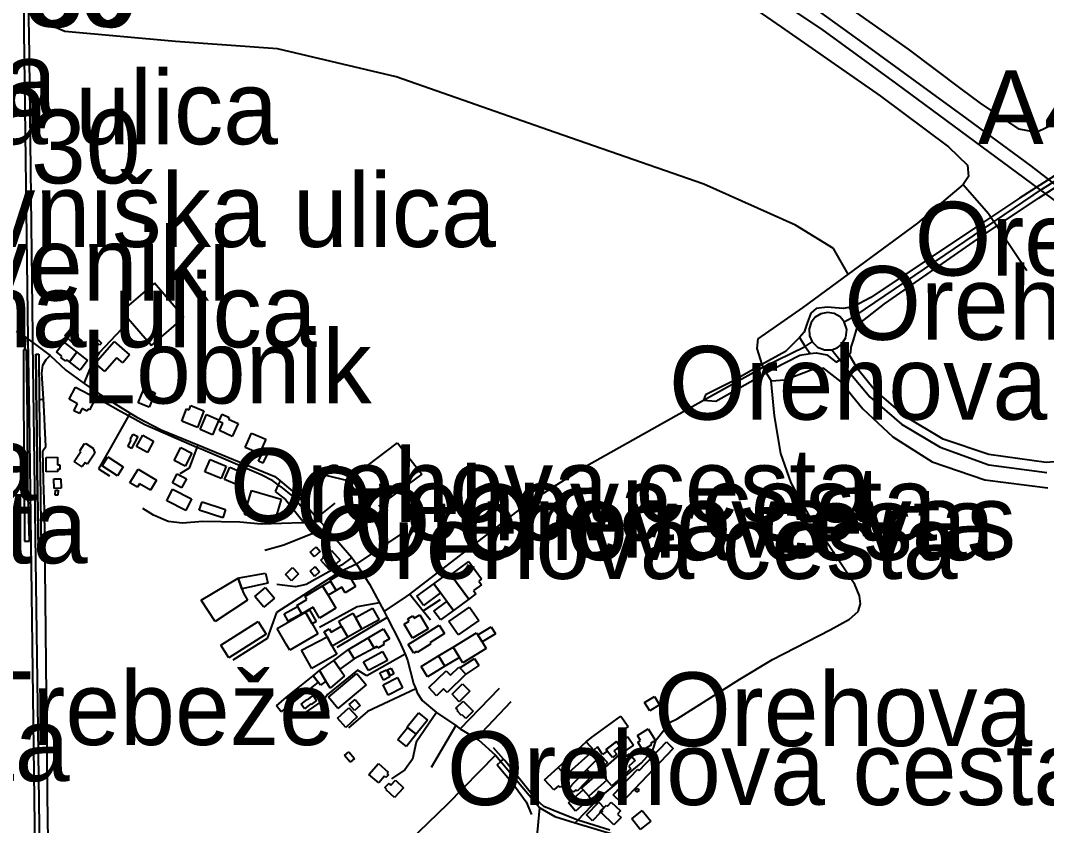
# Model space of a CAD drawing. Extents: x -8864 to 13231, y -7697 to 8949.
# Drawn here: x -1743 to -880, y -1114 to -437 of the extents above; entities that cross this region are included whole.
import ezdxf

# ---------------------------------------------------------------- set-up
doc = ezdxf.new("R2010")
doc.units = 0
for name, color, linetype in [('OSM_BUILDING_BAKEHOUSE', 9, 'CONTINUOUS'), ('OSM_BUILDING_FARM', 9, 'CONTINUOUS'), ('OSM_BUILDING_FARM_AUXILIARY', 9, 'CONTINUOUS'), ('OSM_BUILDING_GARAGE', 9, 'CONTINUOUS'), ('OSM_BUILDING_HOUSE', 9, 'CONTINUOUS'), ('OSM_BUILDING_YES', 9, 'CONTINUOUS'), ('OSM_HIGHWAY_CYCLEWAY', 8, 'CONTINUOUS'), ('OSM_HIGHWAY_FOOTWAY', 8, 'CONTINUOUS'), ('OSM_HIGHWAY_MOTORWAY', 8, 'CONTINUOUS'), ('OSM_HIGHWAY_MOTORWAY_LINK', 8, 'CONTINUOUS'), ('OSM_HIGHWAY_PATH', 8, 'CONTINUOUS'), ('OSM_HIGHWAY_RESIDENTIAL', 8, 'CONTINUOUS'), ('OSM_HIGHWAY_SECONDARY', 8, 'CONTINUOUS'), ('OSM_HIGHWAY_SERVICE', 8, 'CONTINUOUS'), ('OSM_HIGHWAY_TERTIARY', 8, 'CONTINUOUS'), ('OSM_HIGHWAY_TRACK', 8, 'CONTINUOUS'), ('OSM_HIGHWAY_UNCLASSIFIED', 8, 'CONTINUOUS'), ('OSM_LABELS', 8, 'CONTINUOUS'), ('OSM_LEISURE_PITCH', 3, 'CONTINUOUS'), ('OSM_RAILWAY_PLATFORM', 5, 'CONTINUOUS'), ('OSM_RAILWAY_PLATFORM_EDGE', 5, 'CONTINUOUS'), ('OSM_RAILWAY_RAIL', 5, 'CONTINUOUS')]:
    doc.layers.add(name, color=color, linetype=linetype)

msp = doc.modelspace()

# ---------------------------------------------------------------- linework, layer by layer
at = {"layer": 'OSM_BUILDING_BAKEHOUSE'}
for p, q in [((-1426.041504, -1041.674073), (-1417.833234, -1031.488618)), ((-1417.833234, -1031.488618), (-1410.5438, -1037.35971)), ((-1418.759727, -1047.556284), (-1426.041504, -1041.674073)), ((-1410.5438, -1037.35971), (-1418.759727, -1047.556284))]:
    msp.add_line(p, q, dxfattribs=at)
at = {"layer": 'OSM_BUILDING_FARM'}
for p, q in [((-1483.070607, -907.60635), (-1469.510116, -899.48912)), ((-1469.510116, -899.48912), (-1461.477955, -912.932587)), ((-1546.301854, -921.427879), (-1537.389143, -913.777668)), ((-1537.389143, -913.777668), (-1529.847029, -922.617665)), ((-1482.55759, -908.462551), (-1483.070607, -907.60635)), ((-1477.932781, -916.190598), (-1482.55759, -908.462551)), ((-1473.00935, -913.432964), (-1477.856211, -916.324032)), ((-1470.191586, -918.136509), (-1473.00935, -913.432964)), ((-1461.477955, -912.932587), (-1470.191586, -918.136509)), ((-1538.767397, -930.267876), (-1546.301854, -921.427879)), ((-1529.847029, -922.617665), (-1538.767397, -930.267876)), ((-1477.856211, -916.324032), (-1477.932781, -916.190598)), ((-1461.753606, -939.085633), (-1447.213023, -931.190794)), ((-1447.213023, -931.190794), (-1441.654063, -941.009306)), ((-1456.232932, -948.759592), (-1461.753606, -939.085633)), ((-1441.654063, -941.009306), (-1456.232932, -948.759592))]:
    msp.add_line(p, q, dxfattribs=at)
at = {"layer": 'OSM_BUILDING_FARM_AUXILIARY'}
for p, q in [((-1591.569853, -924.441262), (-1560.398334, -905.827231)), ((-1560.398334, -905.827231), (-1557.343203, -914.967454)), ((-1557.343203, -914.967454), (-1555.888379, -918.581289)), ((-1555.888379, -918.581289), (-1552.534627, -924.463501)), ((-1579.808749, -942.254689), (-1591.569853, -924.441262)), ((-1552.534627, -924.463501), (-1579.808749, -942.254689)), ((-1383.024654, -942.343645), (-1365.605051, -930.278995)), ((-1365.605051, -930.278995), (-1357.856198, -941.554161)), ((-1375.283459, -953.607691), (-1383.024654, -942.343645)), ((-1357.856198, -941.554161), (-1375.283459, -953.607691)), ((-1358.744407, -953.641049), (-1347.557575, -946.8248)), ((-1347.557575, -946.8248), (-1343.951143, -952.75149)), ((-1507.067547, -966.484063), (-1485.58975, -955.175539)), ((-1485.58975, -955.175539), (-1481.141051, -963.04814)), ((-1379.510106, -963.882102), (-1359.816382, -951.88417)), ((-1359.816382, -951.88417), (-1358.744407, -953.641049)), ((-1358.744407, -953.641049), (-1354.961864, -959.456544)), ((-1354.961864, -959.456544), (-1358.744407, -953.641049)), ((-1343.951143, -952.75149), (-1354.961864, -959.456544)), ((-1498.315632, -981.951278), (-1507.067547, -966.484063)), ((-1481.141051, -963.04814), (-1477.30491, -969.975584)), ((-1391.860796, -971.398879), (-1379.510106, -963.882102)), ((-1379.510106, -963.882102), (-1374.196169, -972.599784)), ((-1374.196169, -972.599784), (-1379.510106, -963.882102)), ((-1351.56217, -965.038529), (-1371.424347, -977.147657)), ((-1354.961864, -959.456544), (-1351.56217, -965.038529)), ((-1477.30491, -969.975584), (-1498.315632, -981.951278)), ((-1406.263554, -980.183278), (-1391.860796, -971.398879)), ((-1391.860796, -971.398879), (-1386.54686, -980.127681)), ((-1386.54686, -980.127681), (-1391.860796, -971.398879)), ((-1374.196169, -972.599784), (-1386.54686, -980.127681)), ((-1371.424347, -977.147657), (-1374.196169, -972.599784)), ((-1400.949618, -988.900961), (-1406.263554, -980.183278)), ((-1386.54686, -980.127681), (-1400.949618, -988.900961))]:
    msp.add_line(p, q, dxfattribs=at)
at = {"layer": 'OSM_BUILDING_GARAGE'}
for p, q in [((-1651.14107, -789.272709), (-1648.698497, -784.702597)), ((-1648.698497, -784.702597), (-1644.762815, -786.815301)), ((-1653.277364, -795.077084), (-1650.38303, -789.673011)), ((-1650.38303, -789.673011), (-1651.14107, -789.272709)), ((-1644.762815, -786.815301), (-1650.107379, -796.778366)), ((-1650.107379, -796.778366), (-1653.277364, -795.077084)), ((-1543.200782, -807.497557), (-1539.563722, -799.813988)), ((-1535.972604, -801.51527), (-1539.609664, -809.19884)), ((-1539.563722, -799.813988), (-1535.972604, -801.51527)), ((-1539.609664, -809.19884), (-1543.200782, -807.497557)), ((-1615.582107, -825.666808), (-1611.592826, -818.194509)), ((-1611.592826, -818.194509), (-1603.897573, -822.297602)), ((-1607.879197, -829.769901), (-1615.582107, -825.666808)), ((-1603.897573, -822.297602), (-1607.879197, -829.769901)), ((-1520.597411, -902.813848), (-1514.73983, -897.031712)), ((-1514.73983, -897.031712), (-1509.548405, -902.302352)), ((-1515.398329, -908.084488), (-1520.597411, -902.813848)), ((-1509.548405, -902.302352), (-1515.398329, -908.084488)), ((-1380.390657, -1003.678766), (-1371.462632, -994.938845)), ((-1365.405969, -1001.143522), (-1374.333995, -1009.872324)), ((-1371.462632, -994.938845), (-1365.405969, -1001.143522)), ((-1466.82252, -1012.318612), (-1461.983315, -1008.015369)), ((-1461.983315, -1008.015369), (-1457.565244, -1012.974662)), ((-1374.333995, -1009.872324), (-1380.390657, -1003.678766)), ((-1462.404449, -1017.289025), (-1466.82252, -1012.318612)), ((-1457.565244, -1012.974662), (-1462.404449, -1017.289025))]:
    msp.add_line(p, q, dxfattribs=at)
at = {"layer": 'OSM_BUILDING_HOUSE'}
for p, q in [((-1713.323312, -715.405919), (-1707.09054, -707.366526)), ((-1707.09054, -707.366526), (-1696.148732, -715.839579)), ((-1708.583649, -719.075352), (-1713.323312, -715.405919)), ((-1702.297277, -723.790017), (-1696.148732, -715.839579)), ((-1696.148732, -715.839579), (-1702.297277, -723.790017)), ((-1696.148732, -715.839579), (-1687.098195, -722.84486)), ((-1709.448886, -720.19842), (-1708.583649, -719.075352)), ((-1705.406007, -723.322998), (-1709.448886, -720.19842)), ((-1704.4642, -722.110973), (-1705.406007, -723.322998)), ((-1702.297277, -723.790017), (-1704.4642, -722.110973)), ((-1693.254397, -730.795297), (-1702.297277, -723.790017)), ((-1687.098195, -722.84486), (-1693.254397, -730.795297)), ((-1644.487164, -758.227085), (-1639.31871, -746.006763)), ((-1639.31871, -746.006763), (-1630.138005, -749.887466)), ((-1630.138005, -749.887466), (-1635.306458, -762.107788)), ((-1635.306458, -762.107788), (-1644.487164, -758.227085)), ((-1607.779656, -773.872211), (-1603.683178, -763.531083)), ((-1603.683178, -763.531083), (-1601.585168, -764.365045)), ((-1601.585168, -764.365045), (-1600.145658, -760.728971)), ((-1600.145658, -760.728971), (-1589.119623, -765.110051)), ((-1589.119623, -765.110051), (-1594.663269, -779.076134)), ((-1592.190068, -780.833014), (-1586.899102, -768.223509)), ((-1586.899102, -768.223509), (-1576.585166, -772.548992)), ((-1576.631107, -773.961167), (-1573.74443, -767.867685)), ((-1573.74443, -767.867685), (-1567.810279, -770.669798)), ((-1594.663269, -779.076134), (-1607.779656, -773.872211)), ((-1576.585166, -772.548992), (-1581.876131, -785.169616)), ((-1573.170158, -775.595733), (-1576.631107, -773.961167)), ((-1576.003236, -781.57802), (-1573.170158, -775.595733)), ((-1567.810279, -770.669798), (-1568.438151, -772.004137)), ((-1568.438151, -772.004137), (-1560.352392, -775.829242)), ((-1560.352392, -775.829242), (-1565.436619, -786.581792)), ((-1581.876131, -785.169616), (-1592.190068, -780.833014)), ((-1565.436619, -786.581792), (-1576.003236, -781.57802)), ((-1554.334015, -795.944404), (-1549.157904, -783.835277)), ((-1549.157904, -783.835277), (-1537.14412, -788.972483)), ((-1693.675531, -798.768756), (-1689.594366, -792.497362)), ((-1689.594366, -792.497362), (-1688.721472, -793.064456)), ((-1688.721472, -793.064456), (-1688.376908, -792.54184)), ((-1688.376908, -792.54184), (-1681.98334, -796.711649)), ((-1645.819476, -795.210518), (-1640.65868, -785.636635)), ((-1640.65868, -785.636635), (-1631.516259, -790.56257)), ((-1631.516259, -790.56257), (-1636.684713, -800.136453)), ((-1537.14412, -788.972483), (-1542.320231, -801.08161)), ((-1698.262055, -807.820023), (-1692.764351, -799.369208)), ((-1692.764351, -799.369208), (-1693.675531, -798.768756)), ((-1681.033875, -800.614591), (-1687.098195, -809.910487)), ((-1681.98334, -796.711649), (-1682.327903, -797.234266)), ((-1682.327903, -797.234266), (-1681.945055, -797.478894)), ((-1681.945055, -797.478894), (-1681.033875, -800.614591)), ((-1636.684713, -800.136453), (-1645.819476, -795.210518)), ((-1614.165568, -806.941583), (-1608.514725, -795.899926)), ((-1608.514725, -795.899926), (-1599.25745, -800.64795)), ((-1599.25745, -800.64795), (-1604.900636, -811.678487)), ((-1542.320231, -801.08161), (-1554.334015, -795.944404)), ((-1721.983344, -804.272904), (-1712.335563, -804.172829)), ((-1721.853175, -816.382032), (-1721.983344, -804.272904)), ((-1712.335563, -804.172829), (-1712.266651, -810.644374)), ((-1712.266651, -810.644374), (-1710.275839, -810.644374)), ((-1710.275839, -810.644374), (-1710.275839, -814.436121)), ((-1691.485638, -812.234461), (-1698.262055, -807.820023)), ((-1689.119634, -808.598387), (-1691.485638, -812.234461)), ((-1687.098195, -809.910487), (-1689.119634, -808.598387)), ((-1604.900636, -811.678487), (-1614.165568, -806.941583)), ((-1588.36924, -816.493227), (-1584.027739, -806.018665)), ((-1584.027739, -806.018665), (-1570.421306, -811.667367)), ((-1712.205395, -816.281956), (-1721.853175, -816.382032)), ((-1712.220709, -814.436121), (-1712.205395, -816.281956)), ((-1710.275839, -814.436121), (-1712.220709, -814.436121)), ((-1651.409064, -825.62233), (-1644.609675, -814.135894)), ((-1644.609675, -814.135894), (-1629.004773, -823.376193)), ((-1574.762807, -822.141929), (-1588.36924, -816.493227)), ((-1570.421306, -811.667367), (-1574.762807, -822.141929)), ((-1571.745961, -822.809099), (-1567.442745, -812.434612)), ((-1567.442745, -812.434612), (-1557.42743, -816.604422)), ((-1557.42743, -816.604422), (-1561.730646, -826.967789)), ((-1645.061437, -829.380719), (-1651.409064, -825.62233)), ((-1643.338619, -826.478531), (-1645.061437, -829.380719)), ((-1634.089, -831.960441), (-1643.338619, -826.478531)), ((-1629.004773, -823.376193), (-1634.089, -831.960441)), ((-1561.730646, -826.967789), (-1571.745961, -822.809099)), ((-1620.383026, -840.856035), (-1615.49788, -831.082001)), ((-1615.49788, -831.082001), (-1599.479502, -839.088036)), ((-1604.364648, -848.873189), (-1620.383026, -840.856035)), ((-1599.479502, -839.088036), (-1604.364648, -848.873189)), ((-1593.01702, -848.750875), (-1590.612732, -841.801192)), ((-1590.612732, -841.801192), (-1571.026206, -848.150422)), ((-1573.285012, -855.200181), (-1593.01702, -848.750875)), ((-1571.026206, -848.150422), (-1573.285012, -855.200181)), ((-1490.911343, -890.638004), (-1488.315631, -888.291791)), ((-1488.97413, -887.557904), (-1485.980255, -884.855868)), ((-1488.315631, -888.291791), (-1488.97413, -887.557904)), ((-1485.980255, -884.855868), (-1485.321756, -885.578635)), ((-1485.321756, -885.578635), (-1481.906748, -882.498535)), ((-1481.906748, -882.498535), (-1474.533087, -890.671362)), ((-1483.545339, -898.799712), (-1490.911343, -890.638004)), ((-1474.533087, -890.671362), (-1483.545339, -898.799712)), ((-1417.595868, -940.197583), (-1413.338593, -937.606741)), ((-1416.462637, -942.054538), (-1417.595868, -940.197583)), ((-1413.338593, -937.606741), (-1412.151763, -939.574891)), ((-1412.151763, -939.574891), (-1407.626495, -936.828376)), ((-1407.626495, -936.828376), (-1400.474886, -948.603919)), ((-1420.765853, -944.656499), (-1416.462637, -942.054538)), ((-1413.560645, -956.543237), (-1420.765853, -944.656499)), ((-1400.474886, -948.603919), (-1413.560645, -956.543237)), ((-1403.36922, -953.151792), (-1391.102756, -945.479342)), ((-1391.102756, -945.479342), (-1386.677028, -952.562459)), ((-1417.167078, -961.791638), (-1403.36922, -953.151792)), ((-1386.677028, -952.562459), (-1398.935835, -960.234909)), ((-1412.572896, -969.130503), (-1417.167078, -961.791638)), ((-1398.315621, -961.235663), (-1409.762789, -968.396616)), ((-1398.935835, -960.234909), (-1398.315621, -961.235663)), ((-1410.222207, -967.66273), (-1412.572896, -969.130503)), ((-1409.762789, -968.396616), (-1410.222207, -967.66273)), ((-1400.023125, -998.063423), (-1385.405972, -983.841591)), ((-1385.405972, -983.841591), (-1381.707656, -987.666697)), ((-1381.707656, -987.666697), (-1374.579018, -980.728134)), ((-1374.579018, -980.728134), (-1373.874577, -981.46202)), ((-1373.874577, -981.46202), (-1368.690809, -986.843854)), ((-1368.690809, -986.843854), (-1384.510106, -1002.233232)), ((-1393.445789, -1004.857433), (-1400.023125, -998.063423)), ((-1387.534609, -999.108655), (-1393.445789, -1004.857433)), ((-1384.510106, -1002.233232), (-1387.534609, -999.108655)), ((-1377.082847, -1015.287517), (-1371.079783, -1009.327469)), ((-1371.079783, -1009.327469), (-1362.526949, -1017.933956)), ((-1375.520825, -1016.855365), (-1377.082847, -1015.287517)), ((-1376.186981, -1017.522535), (-1375.520825, -1016.855365)), ((-1372.35084, -1021.380999), (-1376.186981, -1017.522535)), ((-1362.526949, -1017.933956), (-1368.752065, -1024.116394)), ((-1418.239053, -1031.155033), (-1408.706127, -1019.323893)), ((-1401.010874, -1025.528569), (-1410.5438, -1037.35971)), ((-1408.706127, -1019.323893), (-1401.010874, -1025.528569)), ((-1371.906736, -1020.936219), (-1372.35084, -1021.380999)), ((-1368.752065, -1024.116394), (-1371.906736, -1020.936219)), ((-1417.833234, -1031.488618), (-1418.239053, -1031.155033)), ((-1410.5438, -1037.35971), (-1417.833234, -1031.488618)), ((-1436.899086, -1082.249102), (-1433.422822, -1078.535191)), ((-1433.422822, -1078.535191), (-1431.853144, -1080.014084)), ((-1431.853144, -1080.014084), (-1428.009345, -1075.877632)), ((-1428.009345, -1075.877632), (-1421.141044, -1082.315818)), ((-1435.528489, -1083.527843), (-1436.899086, -1082.249102)), ((-1435.918994, -1083.950384), (-1435.528489, -1083.527843)), ((-1428.836298, -1090.588721), (-1435.918994, -1083.950384)), ((-1421.141044, -1082.315818), (-1428.836298, -1090.588721))]:
    msp.add_line(p, q, dxfattribs=at)
at = {"layer": 'OSM_BUILDING_YES'}
for p, q in [((-1706.271244, -701.673346), (-1701.86083, -696.947561)), ((-1701.86083, -696.947561), (-1691.677062, -706.476966)), ((-1696.095133, -711.191631), (-1706.271244, -701.673346)), ((-1691.677062, -706.476966), (-1696.095133, -711.191631)), ((-1680.605085, -724.835249), (-1664.793445, -706.654878)), ((-1679.778133, -707.221972), (-1678.032344, -705.376137)), ((-1676.937397, -709.91289), (-1679.778133, -707.221972)), ((-1678.032344, -705.376137), (-1675.191608, -708.055934)), ((-1664.793445, -706.654878), (-1651.677057, -718.063478)), ((-1675.191608, -708.055934), (-1676.937397, -709.91289)), ((-1672.473384, -731.907246), (-1680.605085, -724.835249)), ((-1662.427441, -720.354093), (-1672.473384, -731.907246)), ((-1657.442755, -724.690695), (-1662.427441, -720.354093)), ((-1651.677057, -718.063478), (-1657.442755, -724.690695)), ((-1702.611213, -755.336017), (-1697.251335, -745.172801)), ((-1697.251335, -745.172801), (-1680.107382, -754.212948)), ((-1695.42132, -759.127764), (-1702.611213, -755.336017)), ((-1698.530049, -765.009976), (-1695.42132, -759.127764)), ((-1680.107382, -754.212948), (-1685.459603, -764.342806)), ((-1693.90524, -767.445145), (-1698.530049, -765.009976)), ((-1691.677062, -763.219738), (-1693.90524, -767.445145)), ((-1687.710752, -765.310202), (-1691.677062, -763.219738)), ((-1686.830201, -763.620039), (-1687.710752, -765.310202)), ((-1685.459603, -764.342806), (-1686.830201, -763.620039)), ((-1674.854702, -811.467216), (-1669.923614, -803.861483)), ((-1669.923614, -803.861483), (-1657.029279, -812.223342)), ((-1661.960366, -819.829075), (-1674.854702, -811.467216)), ((-1657.029279, -812.223342), (-1661.960366, -819.829075)), ((-1715.474921, -822.442155), (-1709.586712, -822.219766)), ((-1715.160985, -830.44819), (-1715.474921, -822.442155)), ((-1709.586712, -822.219766), (-1709.280433, -830.2258)), ((-1709.280433, -830.2258), (-1715.160985, -830.44819)), ((-1714.272776, -836.019056), (-1714.081352, -831.793649)), ((-1712.013971, -836.119131), (-1714.272776, -836.019056)), ((-1714.081352, -831.793649), (-1711.822546, -831.904844)), ((-1711.822546, -831.904844), (-1712.013971, -836.119131)), ((-1555.05377, -852.431427), (-1549.196189, -832.271787)), ((-1549.196189, -832.271787), (-1524.180872, -839.555055)), ((-1524.180872, -839.555055), (-1530.038453, -859.703575)), ((-1530.038453, -859.703575), (-1555.05377, -852.431427)), ((-1499.869996, -883.92183), (-1494.747484, -879.485153)), ((-1494.747484, -879.485153), (-1491.317162, -883.443692)), ((-1496.439674, -887.88037), (-1499.869996, -883.92183)), ((-1491.317162, -883.443692), (-1496.439674, -887.88037)), ((-1499.877653, -899.956139), (-1495.612722, -896.231109)), ((-1495.612722, -896.231109), (-1491.77658, -900.656667)), ((-1381.286522, -903.091836), (-1366.225265, -891.972343)), ((-1366.225265, -891.972343), (-1355.497852, -906.594476)), ((-1560.398334, -905.827231), (-1559.456527, -905.6382)), ((-1557.343203, -914.967454), (-1560.398334, -905.827231)), ((-1559.456527, -905.6382), (-1537.312573, -901.601824)), ((-1537.312573, -901.601824), (-1535.505529, -910.208311)), ((-1496.033855, -904.381697), (-1499.877653, -899.956139)), ((-1491.77658, -900.656667), (-1496.033855, -904.381697)), ((-1395.696937, -910.630852), (-1382.764317, -901.079208)), ((-1382.764317, -901.079208), (-1381.286522, -903.091836)), ((-1381.286522, -903.091836), (-1366.332463, -923.462746)), ((-1366.332463, -923.462746), (-1381.286522, -903.091836)), ((-1535.505529, -910.208311), (-1557.343203, -914.967454)), ((-1504.150242, -921.316684), (-1489.334007, -912.454449)), ((-1489.334007, -912.454449), (-1489.311037, -912.498927)), ((-1489.311037, -912.498927), (-1482.55759, -908.462551)), ((-1489.311037, -912.498927), (-1484.686227, -920.226974)), ((-1484.686227, -920.226974), (-1489.311037, -912.498927)), ((-1482.55759, -908.462551), (-1477.932781, -916.190598)), ((-1409.931242, -921.149892), (-1395.696937, -910.630852)), ((-1395.696937, -910.630852), (-1390.030781, -918.358899)), ((-1390.030781, -918.358899), (-1395.696937, -910.630852)), ((-1355.727561, -911.431455), (-1362.450379, -916.390749)), ((-1355.497852, -906.594476), (-1357.948082, -908.406953)), ((-1357.948082, -908.406953), (-1355.727561, -911.431455)), ((-1502.595877, -923.929765), (-1504.150242, -921.316684)), ((-1477.932781, -916.190598), (-1484.686227, -920.226974)), ((-1484.686227, -920.226974), (-1478.08592, -931.27975)), ((-1404.265085, -928.877939), (-1409.931242, -921.149892)), ((-1390.030781, -918.358899), (-1404.265085, -928.877939)), ((-1384.663246, -925.675525), (-1390.030781, -918.358899)), ((-1366.332463, -923.462746), (-1379.27274, -933.02551)), ((-1360.451911, -919.126144), (-1366.332463, -923.462746)), ((-1362.450379, -916.390749), (-1360.451911, -919.126144)), ((-1521.623444, -935.927698), (-1510.551468, -929.678543)), ((-1510.987915, -928.944656), (-1502.595877, -923.929765)), ((-1510.551468, -929.678543), (-1510.987915, -928.944656)), ((-1506.837838, -935.894339), (-1510.551468, -929.678543)), ((-1510.551468, -929.678543), (-1506.837838, -935.894339)), ((-1497.358511, -930.234517), (-1506.837838, -935.894339)), ((-1491.822522, -939.497055), (-1497.358511, -930.234517)), ((-1478.08592, -931.27975), (-1491.822522, -939.497055)), ((-1395.612711, -933.759396), (-1384.663246, -925.675525)), ((-1379.27274, -933.02551), (-1384.663246, -925.675525)), ((-1384.663246, -925.675525), (-1379.27274, -933.02551)), ((-1527.481025, -948.37041), (-1503.820992, -934.56)), ((-1518.147181, -942.099016), (-1521.623444, -935.927698)), ((-1506.837838, -935.894339), (-1518.147181, -942.099016)), ((-1503.820992, -934.56), (-1500.383013, -932.558491)), ((-1503.820992, -934.56), (-1496.209965, -947.70324)), ((-1498.09358, -944.434109), (-1503.820992, -934.56)), ((-1500.383013, -932.558491), (-1494.655601, -942.432601)), ((-1475.727574, -942.132374), (-1463.86693, -935.282767)), ((-1463.86693, -935.282767), (-1461.753606, -939.085633)), ((-1461.753606, -939.085633), (-1456.232932, -948.759592)), ((-1390.222205, -941.098262), (-1395.612711, -933.759396)), ((-1379.27274, -933.02551), (-1390.222205, -941.098262)), ((-1574.793435, -962.191939), (-1543.537689, -942.354764)), ((-1543.537689, -942.354764), (-1536.81487, -953.018358)), ((-1519.91594, -961.535889), (-1527.481025, -948.37041)), ((-1494.655601, -942.432601), (-1498.09358, -944.434109)), ((-1496.209965, -947.70324), (-1493.269689, -952.762609)), ((-1487.917468, -951.061327), (-1483.706135, -948.670636)), ((-1483.706135, -948.670636), (-1482.213027, -951.305956)), ((-1482.213027, -951.305956), (-1473.392199, -946.279945)), ((-1473.392199, -946.279945), (-1475.727574, -942.132374)), ((-1468.093576, -955.620319), (-1473.392199, -946.279945)), ((-1473.392199, -946.279945), (-1468.093576, -955.620319)), ((-1456.232932, -948.759592), (-1468.093576, -955.620319)), ((-1450.85774, -956.053979), (-1438.009346, -948.470485)), ((-1438.009346, -948.470485), (-1433.078259, -957.099212)), ((-1536.81487, -953.018358), (-1568.070616, -972.844413)), ((-1493.269689, -952.762609), (-1516.93738, -966.573019)), ((-1485.58975, -955.175539), (-1487.917468, -951.061327)), ((-1481.141051, -963.04814), (-1485.58975, -955.175539)), ((-1468.093576, -955.620319), (-1481.141051, -963.04814)), ((-1467.373821, -966.061523), (-1450.85774, -956.053979)), ((-1445.987908, -964.793901), (-1450.85774, -956.053979)), ((-1450.85774, -956.053979), (-1445.987908, -964.793901)), ((-1433.078259, -957.099212), (-1438.307968, -960.079236)), ((-1568.070616, -972.844413), (-1574.793435, -962.191939)), ((-1516.93738, -966.573019), (-1519.91594, -961.535889)), ((-1479.785768, -975.33518), (-1467.373821, -966.061523)), ((-1462.710727, -973.778451), (-1467.373821, -966.061523)), ((-1467.373821, -966.061523), (-1462.710727, -973.778451)), ((-1445.987908, -964.793901), (-1462.710727, -973.778451)), ((-1443.652532, -963.459561), (-1445.987908, -964.793901)), ((-1442.92512, -964.760542), (-1443.652532, -963.459561)), ((-1437.435074, -961.624845), (-1442.92512, -964.760542)), ((-1438.307968, -960.079236), (-1437.435074, -961.624845)), ((-1491.952691, -983.65256), (-1479.785768, -975.33518)), ((-1479.785768, -975.33518), (-1474.808738, -982.462774)), ((-1474.808738, -982.462774), (-1479.785768, -975.33518)), ((-1462.710727, -973.778451), (-1474.808738, -982.462774)), ((-1454.762794, -976.213619), (-1438.905212, -967.529296)), ((-1434.770449, -975.079431), (-1450.628031, -983.752636)), ((-1438.905212, -967.529296), (-1434.770449, -975.079431)), ((-1373.874577, -981.46202), (-1361.500915, -973.667256)), ((-1361.500915, -973.667256), (-1357.771972, -979.504989)), ((-1497.320226, -988.03364), (-1491.952691, -983.65256)), ((-1486.562185, -992.492557), (-1491.952691, -983.65256)), ((-1491.952691, -983.65256), (-1486.562185, -992.492557)), ((-1474.808738, -982.462774), (-1470.834771, -988.25603)), ((-1450.628031, -983.752636), (-1454.762794, -976.213619)), ((-1441.026192, -985.587352), (-1435.505518, -982.963152)), ((-1435.505518, -982.963152), (-1432.611183, -989.089992)), ((-1434.655594, -983.096585), (-1431.638748, -981.573215)), ((-1432.243649, -987.877967), (-1434.655594, -983.096585)), ((-1431.638748, -981.573215), (-1429.23446, -986.354597)), ((-1368.690809, -986.843854), (-1373.874577, -981.46202)), ((-1357.771972, -979.504989), (-1368.690809, -986.843854)), ((-1519.716859, -1006.091696), (-1497.320226, -988.03364)), ((-1493.047637, -993.393236), (-1497.320226, -988.03364)), ((-1497.320226, -988.03364), (-1493.047637, -993.393236)), ((-1486.562185, -992.492557), (-1491.018541, -995.950719)), ((-1482.894497, -998.508202), (-1486.562185, -992.492557)), ((-1484.464175, -1006.058338), (-1460.58209, -986.143326)), ((-1470.834771, -988.25603), (-1482.894497, -998.508202)), ((-1460.58209, -986.143326), (-1452.565244, -995.750568)), ((-1438.139515, -991.714192), (-1441.026192, -985.587352)), ((-1438.461108, -995.71721), (-1426.347783, -989.657086)), ((-1432.611183, -989.089992), (-1438.139515, -991.714192)), ((-1429.23446, -986.354597), (-1432.243649, -987.877967)), ((-1426.347783, -989.657086), (-1422.013939, -998.319171)), ((-1493.047637, -993.393236), (-1515.428957, -1011.451292)), ((-1491.018541, -995.950719), (-1493.047637, -993.393236)), ((-1452.565244, -995.750568), (-1476.447329, -1015.676699)), ((-1434.127263, -1004.379294), (-1438.461108, -995.71721)), ((-1422.013939, -998.319171), (-1434.127263, -1004.379294)), ((-1528.154839, -1013.486159), (-1519.716859, -1006.091696)), ((-1515.765863, -1011.028751), (-1519.716859, -1006.091696)), ((-1519.716859, -1006.091696), (-1515.765863, -1011.028751)), ((-1507.435081, -1011.985027), (-1502.327883, -1007.98201)), ((-1502.327883, -1007.98201), (-1502.013948, -1008.371192)), ((-1502.013948, -1008.371192), (-1497.366168, -1004.801835)), ((-1494.37995, -1008.84933), (-1498.843963, -1012.307493)), ((-1497.366168, -1004.801835), (-1494.37995, -1008.84933)), ((-1476.447329, -1015.676699), (-1484.464175, -1006.058338)), ((-1218.315601, -1010.628449), (-1210.176243, -1005.646917)), ((-1210.176243, -1005.646917), (-1205.926626, -1012.629958)), ((-1524.111959, -1018.312019), (-1528.154839, -1013.486159)), ((-1515.765863, -1011.028751), (-1524.111959, -1018.312019)), ((-1515.428957, -1011.451292), (-1515.765863, -1011.028751)), ((-1504.479492, -1015.787894), (-1507.435081, -1011.985027)), ((-1499.311038, -1011.729279), (-1504.479492, -1015.787894)), ((-1498.843963, -1012.307493), (-1499.311038, -1011.729279)), ((-1476.830178, -1023.782809), (-1467.335536, -1014.942812)), ((-1467.335536, -1014.942812), (-1460.122672, -1022.748696)), ((-1214.065983, -1017.62261), (-1218.315601, -1010.628449)), ((-1205.926626, -1012.629958), (-1214.065983, -1017.62261)), ((-1469.617313, -1031.577573), (-1476.830178, -1023.782809)), ((-1460.122672, -1022.748696), (-1469.617313, -1031.577573)), ((-1263.07824, -1039.995029), (-1238.239033, -1022.025929)), ((-1238.239033, -1022.025929), (-1232.090488, -1030.721373)), ((-1232.090488, -1030.721373), (-1237.473337, -1034.546478)), ((-1237.473337, -1034.546478), (-1233.522341, -1040.095105)), ((-1224.288037, -1038.371583), (-1215.268127, -1032.767359)), ((-1215.268127, -1032.767359), (-1209.180837, -1042.61923)), ((-1291.087431, -1065.158441), (-1267.427398, -1043.653342)), ((-1267.427398, -1043.653342), (-1263.07824, -1039.995029)), ((-1267.427398, -1043.653342), (-1261.13337, -1050.636384)), ((-1261.13337, -1050.636384), (-1267.427398, -1043.653342)), ((-1250.834747, -1050.136007), (-1241.922035, -1043.48655)), ((-1241.922035, -1043.48655), (-1250.834747, -1050.136007)), ((-1241.922035, -1043.48655), (-1240.67395, -1045.221191)), ((-1240.67395, -1045.221191), (-1241.922035, -1043.48655)), ((-1240.67395, -1045.221191), (-1233.522341, -1040.095105)), ((-1233.522341, -1040.095105), (-1240.67395, -1045.221191)), ((-1233.522341, -1040.095105), (-1232.56522, -1039.416816)), ((-1232.56522, -1039.416816), (-1227.771957, -1046.399857)), ((-1221.715295, -1042.530274), (-1224.288037, -1038.371583)), ((-1224.065984, -1043.998047), (-1221.715295, -1042.530274)), ((-1219.90825, -1050.71422), (-1224.065984, -1043.998047)), ((-1222.955724, -1067.793761), (-1199.961847, -1043.753418)), ((-1209.180837, -1042.61923), (-1213.29263, -1045.176713)), ((-1199.961847, -1043.753418), (-1194.203807, -1049.290925)), ((-1470.834771, -1055.295451), (-1467.197711, -1052.215352)), ((-1467.197711, -1052.215352), (-1462.549931, -1057.752859)), ((-1261.13337, -1050.636384), (-1284.80106, -1072.130363)), ((-1258.055268, -1047.856511), (-1261.13337, -1050.636384)), ((-1253.920505, -1054.472609), (-1258.055268, -1047.856511)), ((-1249.747457, -1051.570421), (-1253.920505, -1054.472609)), ((-1249.747457, -1051.570421), (-1250.834747, -1050.136007)), ((-1250.834747, -1050.136007), (-1249.747457, -1051.570421)), ((-1245.467212, -1056.996734), (-1249.747457, -1051.570421)), ((-1241.125711, -1049.057416), (-1244.119585, -1051.192359)), ((-1244.119585, -1051.192359), (-1241.830152, -1054.194622)), ((-1241.125711, -1049.057416), (-1238.997073, -1047.567404)), ((-1238.997073, -1047.567404), (-1241.125711, -1049.057416)), ((-1238.047609, -1053.516332), (-1241.125711, -1049.057416)), ((-1238.997073, -1047.567404), (-1240.67395, -1045.221191)), ((-1240.67395, -1045.221191), (-1238.997073, -1047.567404)), ((-1227.771957, -1046.399857), (-1238.047609, -1053.516332)), ((-1194.203807, -1049.290925), (-1237.863842, -1094.947562)), ((-1212.664758, -1046.199706), (-1219.90825, -1050.71422)), ((-1213.29263, -1045.176713), (-1212.664758, -1046.199706)), ((-1466.186991, -1060.821839), (-1470.834771, -1055.295451)), ((-1462.549931, -1057.752859), (-1466.186991, -1060.821839)), ((-1267.006265, -1067.037636), (-1255.199219, -1055.206495)), ((-1249.471807, -1060.955273), (-1259.341639, -1070.840502)), ((-1256.087427, -1069.172578), (-1239.594317, -1054.583804)), ((-1255.199219, -1055.206495), (-1249.471807, -1060.955273)), ((-1241.830152, -1054.194622), (-1245.467212, -1056.996734)), ((-1239.594317, -1054.583804), (-1236.286506, -1058.342192)), ((-1236.286506, -1058.342192), (-1231.079768, -1053.749842)), ((-1226.194622, -1059.309588), (-1231.768895, -1064.235523)), ((-1231.079768, -1053.749842), (-1226.194622, -1059.309588)), ((-1450.268153, -1071.162967), (-1442.358505, -1062.022744)), ((-1442.358505, -1062.022744), (-1434.157891, -1069.172578)), ((-1434.157891, -1069.172578), (-1435.115012, -1070.273408)), ((-1435.115012, -1070.273408), (-1433.897554, -1071.340879)), ((-1302.526943, -1075.555167), (-1291.087431, -1065.158441)), ((-1284.80106, -1072.130363), (-1291.087431, -1065.158441)), ((-1291.087431, -1065.158441), (-1284.80106, -1072.130363)), ((-1279.686205, -1079.747216), (-1267.006265, -1067.037636)), ((-1271.386051, -1082.705001), (-1256.087427, -1069.172578)), ((-1267.006265, -1067.037636), (-1262.343171, -1071.730061)), ((-1262.343171, -1071.730061), (-1267.006265, -1067.037636)), ((-1260.390644, -1069.78415), (-1262.343171, -1071.730061)), ((-1259.341639, -1070.840502), (-1260.390644, -1069.78415)), ((-1256.087427, -1069.172578), (-1250.114992, -1075.977708)), ((-1250.114992, -1075.977708), (-1256.087427, -1069.172578)), ((-1229.954193, -1066.303749), (-1246.072112, -1080.570058)), ((-1244.83934, -1088.220269), (-1224.180839, -1066.615095)), ((-1231.768895, -1064.235523), (-1229.954193, -1066.303749)), ((-1224.180839, -1066.615095), (-1222.955724, -1067.793761)), ((-1442.059883, -1078.312801), (-1450.268153, -1071.162967)), ((-1437.174737, -1072.686338), (-1442.059883, -1078.312801)), ((-1435.972593, -1073.74269), (-1437.174737, -1072.686338)), ((-1433.897554, -1071.340879), (-1435.972593, -1073.74269)), ((-1294.77809, -1084.128296), (-1302.526943, -1075.555167)), ((-1281.860784, -1075.377255), (-1289.410555, -1082.237982)), ((-1284.80106, -1072.130363), (-1281.860784, -1075.377255)), ((-1262.343171, -1071.730061), (-1275.099681, -1085.306962)), ((-1250.114992, -1075.977708), (-1265.413615, -1089.51013)), ((-1246.072112, -1080.570058), (-1250.114992, -1075.977708)), ((-1290.88835, -1080.592297), (-1294.77809, -1084.128296)), ((-1289.410555, -1082.237982), (-1290.88835, -1080.592297)), ((-1282.442714, -1095.069877), (-1270.114994, -1084.172774)), ((-1281.692331, -1082.593806), (-1279.211473, -1080.225354)), ((-1278.346235, -1086.096446), (-1281.692331, -1082.593806)), ((-1279.211473, -1080.225354), (-1279.686205, -1079.747216)), ((-1276.324796, -1084.150535), (-1278.346235, -1086.096446)), ((-1275.099681, -1085.306962), (-1276.324796, -1084.150535)), ((-1270.114994, -1084.172774), (-1271.386051, -1082.705001)), ((-1270.114994, -1084.172774), (-1265.413615, -1089.51013)), ((-1265.413615, -1089.51013), (-1270.114994, -1084.172774)), ((-1226.041482, -1084.228371), (-1225.130303, -1082.94963)), ((-1225.842401, -1085.12905), (-1226.041482, -1084.228371)), ((-1224.824024, -1085.718383), (-1225.842401, -1085.12905)), ((-1225.130303, -1082.94963), (-1223.652508, -1083.14978)), ((-1223.981758, -1085.629427), (-1224.824024, -1085.718383)), ((-1223.19309, -1084.317327), (-1223.981758, -1085.629427)), ((-1223.652508, -1083.14978), (-1223.19309, -1084.317327)), ((-1276.416679, -1101.919484), (-1282.442714, -1095.069877)), ((-1264.08896, -1091.022381), (-1276.416679, -1101.919484)), ((-1267.159404, -1105.133017), (-1256.937351, -1094.580619)), ((-1265.413615, -1089.51013), (-1264.08896, -1091.022381)), ((-1256.937351, -1094.580619), (-1252.611164, -1098.806026)), ((-1249.663231, -1097.827511), (-1246.424333, -1094.458304)), ((-1246.424333, -1094.458304), (-1238.759707, -1101.886126)), ((-1237.863842, -1094.947562), (-1244.83934, -1088.220269)), ((-1255.635666, -1103.365018), (-1262.113462, -1110.047833)), ((-1252.611164, -1098.806026), (-1256.363078, -1102.66449)), ((-1256.363078, -1102.66449), (-1255.635666, -1103.365018)), ((-1255.038423, -1103.053672), (-1253.491715, -1101.463585)), ((-1244.272725, -1113.650549), (-1255.038423, -1103.053672)), ((-1254.203813, -1100.774176), (-1250.528468, -1096.982429)), ((-1253.491715, -1101.463585), (-1254.203813, -1100.774176)), ((-1250.528468, -1096.982429), (-1249.663231, -1097.827511)), ((-1238.759707, -1101.886126), (-1241.217594, -1104.443609)), ((-1241.217594, -1104.443609), (-1238.193092, -1107.423633)), ((-1229.211467, -1108.435507), (-1220.360012, -1101.396868)), ((-1220.360012, -1101.396868), (-1213.124176, -1110.55933)), ((-1262.113462, -1110.047833), (-1267.159404, -1105.133017)), ((-1238.193092, -1107.423633), (-1244.272725, -1113.650549)), ((-1221.983289, -1117.586849), (-1229.211467, -1108.435507)), ((-1213.124176, -1110.55933), (-1221.983289, -1117.586849))]:
    msp.add_line(p, q, dxfattribs=at)
at = {"layer": 'OSM_HIGHWAY_CYCLEWAY'}
for p, q in [((-886.853084, -586.0751), (-824.678498, -546.011568)), ((-858.468701, -557.486884), (-903.039915, -586.041741)), ((-903.039915, -586.041741), (-936.62338, -608.480878)), ((-931.738234, -616.231164), (-886.853084, -586.0751)), ((-936.62338, -608.480878), (-1027.909761, -669.638087)), ((-1016.615732, -674.975444), (-931.738234, -616.231164)), ((-1027.909761, -669.638087), (-1042.902105, -677.443971)), ((-1074.119567, -679.089656), (-1078.637178, -682.992598)), ((-1064.877606, -677.855392), (-1074.119567, -679.089656)), ((-1051.317114, -679.089656), (-1064.877606, -677.855392)), ((-1046.600421, -678.055543), (-1051.317114, -679.089656)), ((-1042.902105, -677.443971), (-1046.600421, -678.055543)), ((-1041.186944, -685.127541), (-1046.600421, -678.055543)), ((-1037.190007, -691.232142), (-1016.615732, -674.975444)), ((-1078.637178, -682.992598), (-1081.71528, -691.198784)), ((-1037.190007, -691.232142), (-1041.186944, -685.127541)), ((-1083.974085, -698.804516), (-1088.085878, -703.319031)), ((-1081.71528, -691.198784), (-1083.974085, -698.804516)), ((-1042.695367, -705.576288), (-1039.655551, -694.934933)), ((-1039.655551, -694.934933), (-1037.695367, -691.988267)), ((-1037.695367, -691.988267), (-1037.190007, -691.232142)), ((-1088.085878, -703.319031), (-1099.785726, -715.027856)), ((-1088.085878, -703.319031), (-1083.3309, -710.880286)), ((-1044.540697, -711.536336), (-1042.695367, -705.576288)), ((-1099.785726, -715.027856), (-1119.624932, -726.136229)), ((-1083.3309, -710.880286), (-1079.104253, -716.962648)), ((-1079.104253, -716.962648), (-1073.951113, -716.295478)), ((-1073.951113, -716.295478), (-1065.084344, -717.907805)), ((-1046.209916, -717.685415), (-1044.747435, -715.650548)), ((-1044.747435, -715.650548), (-1044.540697, -711.536336)), ((-1110.306401, -729.85014), (-1087.879139, -718.107956)), ((-1087.879139, -718.107956), (-1079.104253, -716.962648)), ((-1065.084344, -717.907805), (-1057.067497, -724.068004)), ((-1057.067497, -724.068004), (-1053.966425, -722.199929)), ((-1053.966425, -722.199929), (-1046.209916, -717.685415)), ((-1158.361536, -756.959463), (-1116.033813, -733.085912)), ((-1119.624932, -726.136229), (-1143.57593, -739.71313)), ((-1116.033813, -733.085912), (-1110.306401, -729.85014)), ((-1143.57593, -739.71313), (-1167.190021, -751.622107)), ((-1167.190021, -751.622107), (-1168.690787, -756.192218)), ((-1168.690787, -756.192218), (-1158.361536, -756.959463))]:
    msp.add_line(p, q, dxfattribs=at)
at = {"layer": 'OSM_HIGHWAY_FOOTWAY'}
for p, q in [((-1739.892994, -713.726876), (-1738.843989, -703.485823)), ((-1724.571399, -726.636607), (-1721.945059, -721.877464)), ((-1721.945059, -721.877464), (-1718.629592, -718.419302)), ((-1725.398352, -733.3639), (-1724.571399, -726.636607)), ((-1724.196208, -755.002432), (-1725.398352, -733.3639)), ((-1727.649501, -755.769677), (-1724.196208, -755.002432)), ((-1723.598964, -765.743862), (-1724.196208, -755.002432)), ((-1674.134947, -757.137375), (-1676.416723, -751.344119)), ((-1659.418253, -765.699384), (-1674.134947, -757.137375)), ((-1723.131889, -778.097619), (-1723.598964, -765.743862)), ((-1652.557609, -769.424414), (-1659.418253, -765.699384)), ((-1638.966489, -776.796638), (-1652.557609, -769.424414)), ((-1595.046117, -795.855448), (-1638.966489, -776.796638)), ((-1722.090541, -795.088203), (-1723.131889, -778.097619)), ((-1592.167097, -797.100832), (-1595.046117, -795.855448)), ((-1540.896035, -818.995113), (-1592.167097, -797.100832)), ((-1531.102772, -824.043362), (-1540.896035, -818.995113)), ((-1526.577503, -827.323613), (-1531.102772, -824.043362)), ((-1523.177809, -829.80326), (-1526.577503, -827.323613)), ((-1515.398329, -836.14137), (-1523.177809, -829.80326)), ((-1500.092048, -854.221665), (-1515.398329, -836.14137)), ((-1500.092048, -854.221665), (-1496.278878, -858.691702)), ((-1496.278878, -858.691702), (-1490.000164, -865.129888)), ((-1490.000164, -865.129888), (-1487.289597, -867.987597)), ((-1337.082842, -1058.230997), (-1345.459566, -1048.679353)), ((-1342.549918, -1063.145813), (-1339.372276, -1060.288104)), ((-1339.372276, -1060.288104), (-1337.082842, -1058.230997)), ((-1335.995553, -1059.476381), (-1337.082842, -1058.230997)), ((-1310.245167, -1091.611714), (-1335.995553, -1059.476381)), ((-1342.549918, -1063.145813), (-1329.15788, -1078.846537)), ((-1329.15788, -1078.846537), (-1317.925107, -1094.1136)), ((-1317.925107, -1094.1136), (-1313.598919, -1104.910628)), ((-1303.292639, -1098.138857), (-1310.245167, -1091.611714)), ((-1289.356956, -1103.776439), (-1303.292639, -1098.138857)), ((-1274.487123, -1109.536337), (-1289.356956, -1103.776439)), ((-1247.549907, -1117.887076), (-1274.487123, -1109.536337))]:
    msp.add_line(p, q, dxfattribs=at)
at = {"layer": 'OSM_HIGHWAY_MOTORWAY'}
for p, q in [((-1159.747448, -383.678094), (-1069.548356, -443.890147)), ((-1033.905167, -455.954797), (-1090.895985, -414.779315)), ((-1069.548356, -443.890147), (-1006.370708, -489.84701)), ((-946.868404, -519.191351), (-1033.905167, -455.954797)), ((-1006.370708, -489.84701), (-869.418166, -591.212305)), ((-892.741293, -559.088091), (-946.868404, -519.191351)), ((-845.245116, -596.127121), (-892.741293, -559.088091))]:
    msp.add_line(p, q, dxfattribs=at)
at = {"layer": 'OSM_HIGHWAY_MOTORWAY_LINK'}
for p, q in [((-1060.696901, -713.649039), (-1053.966425, -722.199929)), ((-1046.209916, -717.685415), (-1052.680054, -709.134525)), ((-1053.966425, -722.199929), (-1044.824005, -734.208981)), ((-1039.280359, -729.62775), (-1046.209916, -717.685415)), ((-1025.122624, -747.196549), (-1039.280359, -729.62775)), ((-1044.824005, -734.208981), (-1028.905167, -753.201075)), ((-998.453402, -770.047106), (-1025.122624, -747.196549)), ((-1028.905167, -753.201075), (-1002.167032, -776.218424)), ((-1002.167032, -776.218424), (-969.801025, -795.666417)), ((-967.167028, -788.81681), (-998.453402, -770.047106)), ((-928.675447, -801.848855), (-967.167028, -788.81681)), ((-969.801025, -795.666417), (-928.683104, -810.433103)), ((-880.4978, -808.620626), (-928.675447, -801.848855)), ((-928.683104, -810.433103), (-880.038382, -817.07144)), ((-851.531487, -806.318891), (-880.4978, -808.620626))]:
    msp.add_line(p, q, dxfattribs=at)
at = {"layer": 'OSM_HIGHWAY_PATH'}
for p, q in [((-1724.732196, -798.868831), (-1722.090541, -795.088203)), ((-1724.073696, -823.031489), (-1724.732196, -798.868831)), ((-1723.369255, -848.484007), (-1724.073696, -823.031489)), ((-1722.879209, -870.545081), (-1723.369255, -848.484007)), ((-1720.536177, -1111.504487), (-1722.879209, -870.545081)), ((-1715.98028, -1313.879253), (-1720.536177, -1111.504487))]:
    msp.add_line(p, q, dxfattribs=at)
at = {"layer": 'OSM_HIGHWAY_RESIDENTIAL'}
for p, q in [((-1631.516259, -853.03188), (-1640.474912, -847.227505)), ((-1619.242138, -858.180205), (-1631.516259, -853.03188)), ((-1607.128814, -859.503424), (-1619.242138, -858.180205)), ((-1589.954233, -858.28028), (-1607.128814, -859.503424)), ((-1558.928196, -858.769538), (-1589.954233, -858.28028)), ((-1541.041517, -860.459701), (-1558.928196, -858.769538)), ((-1506.88378, -859.369991), (-1541.041517, -860.459701)), ((-1504.732171, -859.225437), (-1506.88378, -859.369991)), ((-1496.278878, -858.691702), (-1504.732171, -859.225437)), ((-1491.255907, -858.180205), (-1496.278878, -858.691702)), ((-1190.865368, -1024.405501), (-1138.246679, -990.802394)), ((-1208.614222, -1041.907582), (-1196.945001, -1027.196493)), ((-1196.945001, -1027.196493), (-1190.865368, -1024.405501)), ((-1211.401358, -1050.792057), (-1208.614222, -1041.907582)), ((-1220.911313, -1061.444531), (-1211.401358, -1050.792057)), ((-1343.928172, -1054.89515), (-1384.379938, -1096.53765)), ((-1257.044549, -1091.367086), (-1220.911313, -1061.444531)), ((-1274.487123, -1109.536337), (-1257.044549, -1091.367086)), ((-1384.379938, -1096.53765), (-1426.975655, -1137.357307)), ((-1276.922039, -1111.893669), (-1274.487123, -1109.536337))]:
    msp.add_line(p, q, dxfattribs=at)
at = {"layer": 'OSM_HIGHWAY_SECONDARY'}
for p, q in [((-883.644814, -578.369291), (-826.378345, -541.975192)), ((-932.503931, -611.360826), (-883.644814, -578.369291)), ((-1041.186944, -685.127541), (-932.503931, -611.360826)), ((-1074.762752, -686.339565), (-1078.216045, -690.809601)), ((-1069.961833, -683.359541), (-1074.762752, -686.339565)), ((-1064.425844, -682.258711), (-1069.961833, -683.359541)), ((-1058.851571, -683.15939), (-1064.425844, -682.258711)), ((-1053.943454, -685.961502), (-1058.851571, -683.15939)), ((-1050.321708, -690.298105), (-1053.943454, -685.961502)), ((-1050.321708, -690.298105), (-1041.186944, -685.127541)), ((-1048.315582, -696.725171), (-1050.321708, -690.298105)), ((-1078.216045, -690.809601), (-1079.892921, -696.202555)), ((-1079.892921, -696.202555), (-1079.578985, -701.840138)), ((-1049.150192, -703.407986), (-1048.315582, -696.725171)), ((-1079.578985, -701.840138), (-1077.304866, -707.010702)), ((-1077.304866, -707.010702), (-1072.833196, -711.425141)), ((-1052.680054, -709.134525), (-1049.150192, -703.407986)), ((-1072.833196, -711.425141), (-1066.990929, -713.760234)), ((-1066.990929, -713.760234), (-1060.696901, -713.649039)), ((-1060.696901, -713.649039), (-1056.355399, -711.992235)), ((-1056.355399, -711.992235), (-1052.680054, -709.134525))]:
    msp.add_line(p, q, dxfattribs=at)
at = {"layer": 'OSM_HIGHWAY_SERVICE'}
for p, q in [((-1676.990996, -715.861818), (-1658.124225, -695.991285)), ((-1658.124225, -695.991285), (-1653.805695, -692.533123)), ((-1683.614274, -726.959072), (-1676.990996, -715.861818)), ((-1690.038471, -742.159418), (-1683.614274, -726.959072)), ((-1651.179355, -767.000365), (-1652.557609, -769.424414)), ((-1652.557609, -769.424414), (-1668.882266, -798.201661)), ((-1594.249792, -793.709386), (-1595.046117, -795.855448)), ((-1467.971065, -823.809853), (-1426.332469, -792.119299)), ((-1426.332469, -792.119299), (-1405.926648, -818.494736)), ((-1668.882266, -798.201661), (-1677.840919, -813.991341)), ((-1595.046117, -795.855448), (-1601.485628, -813.212977)), ((-1677.840919, -813.991341), (-1668.476447, -819.728999)), ((-1601.485628, -813.212977), (-1609.448875, -818.027717)), ((-1510.919002, -835.863383), (-1493.683166, -819.829075)), ((-1493.683166, -819.829075), (-1486.883777, -819.328697)), ((-1486.883777, -819.328697), (-1467.971065, -823.809853)), ((-1405.926648, -818.494736), (-1442.258964, -845.381669)), ((-1526.577503, -827.323613), (-1529.226814, -833.116868)), ((-1525.061423, -824.021123), (-1526.577503, -827.323613)), ((-1467.971065, -823.809853), (-1448.392196, -849.696032)), ((-1529.226814, -833.116868), (-1520.375359, -839.821922)), ((-1520.375359, -839.821922), (-1504.732171, -859.225437)), ((-1494.020072, -855.011149), (-1478.752077, -842.72411)), ((-1460.673974, -894.062808), (-1422.320218, -868.36566)), ((-1464.701539, -888.636495), (-1473.376885, -894.863411)), ((-1473.376885, -894.863411), (-1484.027728, -900.57883)), ((-1460.673974, -894.062808), (-1474.678569, -900.667786)), ((-1474.678569, -900.667786), (-1528.185467, -934.693434)), ((-1484.027728, -900.57883), (-1502.99404, -911.231304)), ((-1512.128803, -913.255052), (-1527.92513, -911.264663)), ((-1502.99404, -911.231304), (-1512.128803, -913.255052)), ((-1415.880707, -919.259578), (-1404.640277, -933.381334)), ((-1460.160957, -930.101083), (-1491.876121, -947.49197)), ((-1441.531552, -926.598443), (-1460.160957, -930.101083)), ((-1404.640277, -933.381334), (-1390.000153, -923.863048)), ((-1528.185467, -934.693434), (-1536.018546, -956.665551)), ((-1434.915931, -939.16347), (-1477.412107, -964.182328)), ((-1404.640277, -933.381334), (-1398.621899, -940.953708)), ((-1536.018546, -956.665551), (-1564.87766, -974.823683)), ((-1419.954214, -970.008943), (-1452.128797, -988.200433)), ((-1459.801079, -983.318975), (-1485.046105, -1003.934515)), ((-1452.128797, -988.200433), (-1459.801079, -983.318975)), ((-1410.964933, -999.142013), (-1451.554524, -1018.211943)), ((-1373.445786, -1032.611686), (-1340.536135, -998.519322)), ((-1488.055294, -1008.082085), (-1506.018542, -1020.502559)), ((-1485.046105, -1003.934515), (-1488.055294, -1008.082085)), ((-1360.015463, -1040.940186), (-1330.59739, -1009.794487)), ((-1451.554524, -1018.211943), (-1467.611187, -1031.966756)), ((-1393.461103, -1018.912471), (-1410.666311, -1044.009166)), ((-1377.289585, -1030.043083), (-1398.055284, -1065.225158)), ((-1410.666311, -1044.009166), (-1413.721442, -1058.342192)), ((-1413.721442, -1058.342192), (-1420.030784, -1067.137711)), ((-1420.030784, -1067.137711), (-1431.301842, -1074.776802))]:
    msp.add_line(p, q, dxfattribs=at)
at = {"layer": 'OSM_HIGHWAY_TERTIARY'}
for p, q in [((-1747.098201, -698.115108), (-1738.843989, -703.485823)), ((-1738.843989, -703.485823), (-1736.914433, -704.675609)), ((-1736.914433, -704.675609), (-1732.971094, -707.688991)), ((-1732.971094, -707.688991), (-1718.629592, -718.419302)), ((-1083.3309, -710.880286), (-1077.304866, -707.010702)), ((-1118.943461, -728.31565), (-1083.3309, -710.880286)), ((-1718.629592, -718.419302), (-1705.24521, -730.739699)), ((-1705.24521, -730.739699), (-1690.038471, -742.159418)), ((-1168.690787, -756.192218), (-1118.943461, -728.31565)), ((-1690.038471, -742.159418), (-1676.416723, -751.344119)), ((-1676.416723, -751.344119), (-1651.179355, -767.000365)), ((-1267.29723, -811.433858), (-1168.690787, -756.192218)), ((-1651.179355, -767.000365), (-1645.505541, -770.425169)), ((-1645.505541, -770.425169), (-1625.160975, -781.010926)), ((-1625.160975, -781.010926), (-1594.249792, -793.709386)), ((-1594.249792, -793.709386), (-1529.479494, -820.329452)), ((-1315.796469, -842.312689), (-1267.29723, -811.433858)), ((-1529.479494, -820.329452), (-1525.061423, -824.021123)), ((-1525.061423, -824.021123), (-1510.919002, -835.863383)), ((-1510.919002, -835.863383), (-1510.160962, -836.497194)), ((-1510.160962, -836.497194), (-1494.020072, -855.011149)), ((-1415.880707, -919.259578), (-1315.796469, -842.312689)), ((-1494.020072, -855.011149), (-1491.255907, -858.180205)), ((-1491.255907, -858.180205), (-1486.868464, -863.028304)), ((-1486.868464, -863.028304), (-1464.701539, -888.636495)), ((-1464.701539, -888.636495), (-1460.673974, -894.062808)), ((-1460.673974, -894.062808), (-1449.839363, -910.931078)), ((-1449.839363, -910.931078), (-1441.531552, -926.598443)), ((-1437.549928, -934.11522), (-1418.6755, -921.40564)), ((-1418.6755, -921.40564), (-1415.880707, -919.259578)), ((-1441.531552, -926.598443), (-1437.549928, -934.11522)), ((-1437.549928, -934.11522), (-1434.915931, -939.16347)), ((-1434.915931, -939.16347), (-1424.533082, -959.122959)), ((-1424.533082, -959.122959), (-1419.954214, -970.008943)), ((-1419.954214, -970.008943), (-1417.825577, -975.068312)), ((-1417.825577, -975.068312), (-1412.687751, -994.516304)), ((-1412.687751, -994.516304), (-1410.964933, -999.142013)), ((-1410.964933, -999.142013), (-1409.70919, -1002.488981)), ((-1409.70919, -1002.488981), (-1405.597398, -1008.827091)), ((-1405.597398, -1008.827091), (-1393.461103, -1018.912471)), ((-1393.461103, -1018.912471), (-1377.289585, -1030.043083)), ((-1377.289585, -1030.043083), (-1374.609646, -1031.888919)), ((-1374.609646, -1031.888919), (-1373.445786, -1032.611686)), ((-1373.445786, -1032.611686), (-1360.015463, -1040.940186)), ((-1360.015463, -1040.940186), (-1358.23139, -1042.052136)), ((-1358.23139, -1042.052136), (-1343.928172, -1054.89515)), ((-1343.928172, -1054.89515), (-1339.372276, -1060.288104)), ((-1339.372276, -1060.288104), (-1306.508566, -1099.172969)), ((-1306.508566, -1099.172969), (-1293.836283, -1106.534074)), ((-1293.836283, -1106.534074), (-1276.922039, -1111.893669)), ((-1276.922039, -1111.893669), (-1242.136431, -1122.257036))]:
    msp.add_line(p, q, dxfattribs=at)
at = {"layer": 'OSM_HIGHWAY_TRACK'}
for p, q in [((-1178.246684, -390.294193), (-1103.177763, -442.122148)), ((-996.386021, -460.602745), (-1076.072094, -404.326992)), ((-1706.217645, -445.735983), (-1716.072164, -441.621771)), ((-1613.055307, -454.364709), (-1706.217645, -445.735983)), ((-1103.177763, -442.122148), (-1020.20685, -500.043585)), ((-1527.128805, -460.524908), (-1613.055307, -454.364709)), ((-1427.396788, -483.94256), (-1527.128805, -460.524908)), ((-951.960288, -493.927864), (-996.386021, -460.602745)), ((-1293.491719, -530.766743), (-1427.396788, -483.94256)), ((-1020.20685, -500.043585), (-962.703015, -542.764676)), ((-935.696887, -506.125948), (-951.960288, -493.927864)), ((-903.246654, -527.897914), (-935.696887, -506.125948)), ((-862.993969, -518.446345), (-888.767326, -530.855699)), ((-1168.621874, -574.310677), (-1293.491719, -530.766743)), ((-888.767326, -530.855699), (-903.246654, -527.897914)), ((-962.703015, -542.764676), (-946.784178, -558.287488)), ((-946.784178, -558.287488), (-945.964882, -567.739056)), ((-945.964882, -567.739056), (-950.23747, -574.555305)), ((-1091.401345, -608.814462), (-1168.621874, -574.310677)), ((-950.23747, -574.555305), (-988.68311, -607.179897)), ((-950.23747, -574.555305), (-929.134865, -598.962592)), ((-929.134865, -598.962592), (-896.707602, -647.00992)), ((-1059.364588, -628.540442), (-1091.401345, -608.814462)), ((-988.68311, -607.179897), (-1047.075153, -650.167856)), ((-1047.075153, -650.167856), (-1059.364588, -628.540442)), ((-1047.075153, -650.167856), (-1085.206857, -678.244575)), ((-1085.206857, -678.244575), (-1123.001655, -704.531055)), ((-1123.001655, -704.531055), (-1123.82095, -712.74836)), ((-1123.82095, -712.74836), (-1119.624932, -726.136229)), ((-1119.624932, -726.136229), (-1118.943461, -728.31565)), ((-1118.943461, -728.31565), (-1116.033813, -733.085912)), ((-1116.033813, -733.085912), (-1111.906707, -739.868803)), ((-1100.40594, -739.04596), (-1078.124161, -730.495071)), ((-1078.124161, -730.495071), (-1068.369183, -728.771549)), ((-1068.369183, -728.771549), (-1053.1701, -740.680526)), ((-1111.906707, -739.868803), (-1100.40594, -739.04596)), ((-1109.142541, -769.179786), (-1111.906707, -739.868803)), ((-1053.1701, -740.680526), (-1034.686178, -763.275335)), ((-1034.686178, -763.275335), (-1009.632576, -787.104408)), ((-1103.882204, -801.059371), (-1109.142541, -769.179786)), ((-1009.632576, -787.104408), (-976.363048, -808.053532)), ((-1094.946522, -825.63345), (-1103.882204, -801.059371)), ((-976.363048, -808.053532), (-931.998571, -823.253878)), ((-1078.775004, -855.111225), (-1094.946522, -825.63345)), ((-931.998571, -823.253878), (-879.012348, -829.825499)), ((-1486.868464, -863.028304), (-1490.000164, -865.129888)), ((-1041.378369, -911.298021), (-1078.775004, -855.111225)), ((-1493.208434, -866.553183), (-1521.952694, -878.262009)), ((-1490.000164, -865.129888), (-1493.208434, -866.553183)), ((-1521.952694, -878.262009), (-1537.802619, -882.576372)), ((-1037.695367, -920.682873), (-1041.378369, -911.298021)), ((-1036.807158, -927.654795), (-1037.695367, -920.682873)), ((-1038.713744, -933.992906), (-1036.807158, -927.654795)), ((-1062.297207, -949.46012), (-1046.064433, -940.331017)), ((-1046.064433, -940.331017), (-1038.713744, -933.992906)), ((-1110.857702, -974.44562), (-1062.297207, -949.46012)), ((-1138.246679, -990.802394), (-1110.857702, -974.44562))]:
    msp.add_line(p, q, dxfattribs=at)
at = {"layer": 'OSM_HIGHWAY_UNCLASSIFIED'}
msp.add_line((-1309.180848, -1125.870871), (-1306.508566, -1099.172969), dxfattribs=at)
at = {"layer": 'OSM_LEISURE_PITCH'}
for p, q in [((-1630.742905, -657.606796), (-1658.193138, -681.157882)), ((-1605.941984, -686.517477), (-1630.742905, -657.606796)), ((-1658.193138, -681.157882), (-1633.392216, -710.068563)), ((-1633.392216, -710.068563), (-1605.941984, -686.517477))]:
    msp.add_line(p, q, dxfattribs=at)
at = {"layer": 'OSM_RAILWAY_PLATFORM'}
for p, q in [((-1740.941998, -713.715756), (-1740.896057, -769.491131)), ((-1739.892994, -713.726876), (-1740.941998, -713.715756)), ((-1738.522396, -713.737995), (-1739.892994, -713.726876)), ((-1737.52699, -769.101949), (-1738.522396, -713.737995)), ((-1730.620405, -717.385189), (-1727.948123, -717.429667)), ((-1729.92362, -769.09083), (-1730.620405, -717.385189)), ((-1727.948123, -717.429667), (-1727.649501, -755.769677)), ((-1727.649501, -755.769677), (-1726.079822, -880.597102)), ((-1740.896057, -769.491131), (-1740.696975, -777.385971)), ((-1737.228369, -827.512644), (-1737.52699, -769.101949)), ((-1729.82408, -776.440814), (-1729.92362, -769.09083)), ((-1729.31872, -814.358284), (-1729.82408, -776.440814)), ((-1740.696975, -777.385971), (-1740.061447, -874.792727)), ((-1728.828674, -850.585591), (-1729.31872, -814.358284)), ((-1735.972626, -874.670412), (-1737.228369, -827.512644)), ((-1728.422855, -880.552624), (-1728.828674, -850.585591)), ((-1740.061447, -874.792727), (-1735.972626, -874.670412)), ((-1726.079822, -880.597102), (-1728.422855, -880.552624))]:
    msp.add_line(p, q, dxfattribs=at)
at = {"layer": 'OSM_RAILWAY_PLATFORM_EDGE'}
for p, q in [((-1737.52699, -769.101949), (-1738.522396, -713.737995)), ((-1730.620405, -717.385189), (-1729.92362, -769.09083)), ((-1737.228369, -827.512644), (-1737.52699, -769.101949)), ((-1729.92362, -769.09083), (-1729.82408, -776.440814)), ((-1729.82408, -776.440814), (-1729.31872, -814.358284)), ((-1729.31872, -814.358284), (-1728.828674, -850.585591)), ((-1735.972626, -874.670412), (-1737.228369, -827.512644)), ((-1728.828674, -850.585591), (-1728.422855, -880.552624))]:
    msp.add_line(p, q, dxfattribs=at)
at = {"layer": 'OSM_RAILWAY_RAIL'}
for p, q in [((-1740.428981, -438.063533), (-1742.404479, -289.885174)), ((-1736.447358, -438.775181), (-1738.3616, -289.74062)), ((-1740.451952, -445.413518), (-1740.428981, -438.063533)), ((-1736.294218, -445.635908), (-1736.447358, -438.775181)), ((-1736.914433, -704.675609), (-1740.451952, -445.413518)), ((-1733.017036, -701.639987), (-1736.294218, -445.635908)), ((-1735.919027, -768.457019), (-1736.914433, -704.675609)), ((-1732.971094, -707.688991), (-1733.017036, -701.639987)), ((-1732.151798, -768.579333), (-1732.971094, -707.688991)), ((-1730.605091, -1177.898977), (-1735.919027, -768.457019)), ((-1726.477985, -1177.898977), (-1732.151798, -768.579333))]:
    msp.add_line(p, q, dxfattribs=at)

# ---------------------------------------------------------------- texts
at = {"layer": 'OSM_LABELS'}
for s, p in [('30', (-1740.440467, -441.738525)), ('30', (-1736.370788, -442.205544)), ('Sušilniška ulica', (-2280.081661, -516.921019)), ('Slivniška ulica', (-2047.81516, -540.707487)), ('A4', (-937.894437, -540.529658)), ('30', (-1734.655627, -573.637947)), ('Slivniška ulica', (-1864.58278, -627.147895)), ('Orehova vas', (-991.187954, -651.191591)), ('Ob Sloveniki', (-2032.354741, -672.262288)), ('Livadna ulica', (-1978.568081, -711.566463)), ('Orehova vas', (-1050.326316, -705.316027)), ('Lobnik', (-1692.432317, -758.906385)), ('Orehova vas', (-1197.778469, -772.487819)), ('Mariborska cesta', (-2361.957724, -840.465186)), ('Orehova cesta', (-1567.227728, -858.63866)), ('Orehova cesta', (-1511.815358, -874.132617)), ('Mariborska cesta', (-2318.786652, -893.416031)), ('Orehova cesta', (-1463.130392, -890.753291)), ('Orehova vas', (-1376.255103, -888.794572)), ('Orehova cesta', (-1494.605658, -906.51995)), ('Na Trebeže', (-1913.189868, -1046.350912)), ('Orehova cesta', (-1210.287653, -1047.241929)), ('Mariborska cesta', (-2333.90236, -1076.78232)), ('Orehova cesta', (-1384.719792, -1096.863334))]:
    msp.add_text(s, height=62.042552, dxfattribs=at).set_placement(p)

doc.saveas('drawing.dxf')
